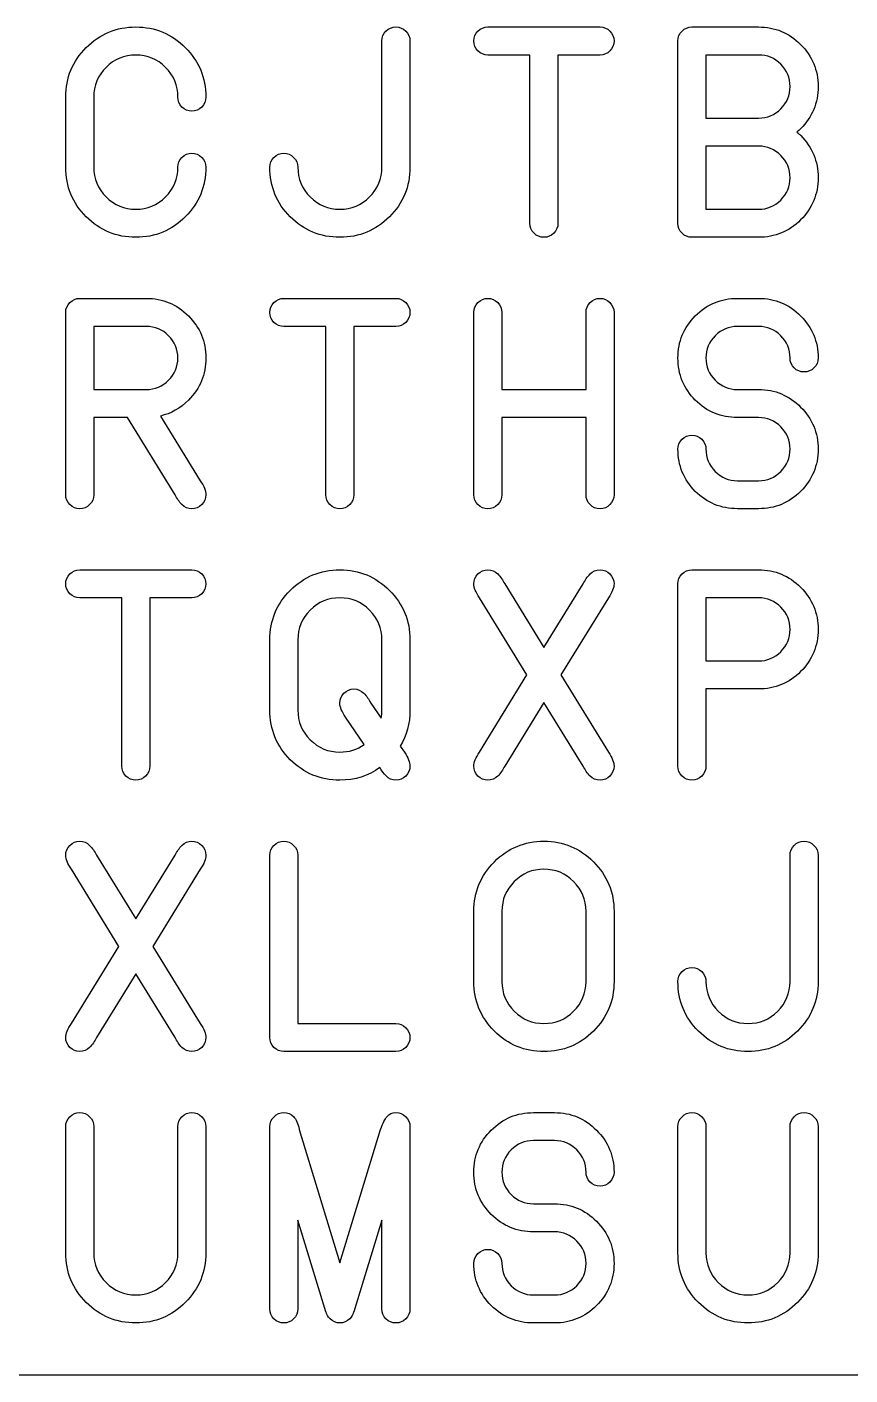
# Model space of a CAD drawing. Extents: x 0.3 to 81.7, y -40.7 to 31.5.
# Drawn here: x 11.42 to 19.99, y 2.86 to 16.88 of the extents above; entities that cross this region are included whole.
import ezdxf

# ---------------------------------------------------------------- set-up
doc = ezdxf.new("R2010")
doc.units = 0
doc.layers.add('Layer_1', color=7, linetype='CONTINUOUS')

msp = doc.modelspace()

# ---------------------------------------------------------------- linework, layer by layer
at = {"layer": 'Layer_1', "color": 7}
for p, q in [((16.218994, 16.876918), (17.385733, 16.876918)), ((18.342459, 16.876918), (19.03521, 16.876918)), ((15.116425, 15.418495), (15.116425, 16.731077)), ((15.40811, 16.731077), (15.40811, 15.418495)), ((18.196617, 14.835125), (18.196617, 16.731077)), ((16.656521, 16.585233), (16.218994, 16.585233)), ((16.656521, 14.835125), (16.656521, 16.585233)), ((16.948206, 16.585233), (16.948206, 14.835125)), ((17.385733, 16.585233), (16.948206, 16.585233)), ((19.03521, 16.585233), (18.488301, 16.585233)), ((18.488301, 16.585233), (18.488301, 15.928942)), ((19.03521, 16.585233), (19.03521, 16.585233)), ((11.826221, 15.418495), (11.826221, 16.147707)), ((12.117906, 16.147707), (12.117906, 15.418495)), ((18.488301, 15.928942), (19.03521, 15.928942)), ((19.03521, 15.637257), (18.488301, 15.637257)), ((18.488301, 15.637257), (18.488301, 14.980966)), ((19.03521, 15.637257), (19.03521, 15.637257)), ((12.99296, 15.418495), (12.99296, 15.418495)), ((13.949686, 15.418495), (13.949686, 15.418495)), ((18.488301, 14.980966), (19.03521, 14.980966)), ((19.03521, 14.689284), (18.342459, 14.689284)), ((19.03521, 14.689284), (19.03521, 14.689284)), ((11.972064, 14.054343), (12.664815, 14.054343)), ((14.095529, 14.054343), (15.262268, 14.054343)), ((18.816446, 14.054343), (19.03521, 14.054343)), ((11.826221, 12.01255), (11.826221, 13.908502)), ((16.073151, 12.01255), (16.073151, 13.908502)), ((16.364836, 13.908502), (16.364836, 13.106367)), ((17.23989, 13.106367), (17.23989, 13.908502)), ((17.531575, 13.908502), (17.531575, 12.01255)), ((12.664815, 13.762658), (12.117906, 13.762658)), ((12.117906, 13.762658), (12.117906, 13.106367)), ((12.664815, 13.762658), (12.664815, 13.762658)), ((14.533056, 13.762658), (14.095529, 13.762658)), ((14.533056, 12.01255), (14.533056, 13.762658)), ((14.824741, 13.762658), (14.824741, 12.01255)), ((15.262268, 13.762658), (14.824741, 13.762658)), ((19.03521, 13.762658), (18.816446, 13.762658)), ((19.65504, 13.434513), (19.65504, 13.434513)), ((12.117906, 13.106367), (12.664815, 13.106367)), ((16.364836, 13.106367), (17.23989, 13.106367)), ((18.816446, 13.106367), (19.03521, 13.106367)), ((12.467928, 12.814682), (12.117906, 12.814682)), ((12.117906, 12.814682), (12.117906, 12.01255)), ((12.963792, 12.01255), (12.467928, 12.814682)), ((12.810657, 12.830726), (13.226308, 12.158391)), ((17.23989, 12.814682), (16.364836, 12.814682)), ((16.364836, 12.814682), (16.364836, 12.01255)), ((17.23989, 12.01255), (17.23989, 12.814682)), ((19.03521, 12.814682), (18.816446, 12.814682)), ((18.816446, 12.158391), (19.03521, 12.158391)), ((19.03521, 11.866709), (18.816446, 11.866709)), ((11.972064, 11.231768), (13.138802, 11.231768)), ((18.342459, 11.231768), (19.03521, 11.231768)), ((16.394005, 11.085926), (16.802363, 10.423801)), ((16.802363, 10.423801), (17.210722, 11.085926)), ((18.196617, 9.189975), (18.196617, 11.085926)), ((12.409591, 10.940083), (11.972064, 10.940083)), ((12.409591, 9.189975), (12.409591, 10.940083)), ((12.701275, 10.940083), (12.701275, 9.189975)), ((13.138802, 10.940083), (12.701275, 10.940083)), ((16.625894, 10.13795), (16.131488, 10.940083)), ((17.473238, 10.940083), (16.978832, 10.13795)), ((19.03521, 10.940083), (18.488301, 10.940083)), ((18.488301, 10.940083), (18.488301, 10.283792)), ((19.03521, 10.940083), (19.03521, 10.940083)), ((13.949686, 9.773344), (13.949686, 10.502556)), ((14.241371, 10.502556), (14.241371, 9.773344)), ((15.116426, 9.773344), (15.116426, 10.502556)), ((15.408109, 10.502556), (15.408109, 9.773344)), ((18.488301, 10.283792), (19.03521, 10.283792)), ((16.131488, 9.335817), (16.625894, 10.13795)), ((16.978832, 10.13795), (17.473238, 9.335817)), ((19.03521, 9.992108), (18.488301, 9.992108)), ((18.488301, 9.992108), (18.488301, 9.189975)), ((19.03521, 9.992108), (19.03521, 9.992108)), ((14.999752, 9.846265), (15.109133, 9.687297)), ((16.802363, 9.852099), (16.394005, 9.189975)), ((17.210722, 9.189975), (16.802363, 9.852099)), ((14.932664, 9.41603), (14.737236, 9.700423)), ((15.30602, 9.398529), (15.349773, 9.335817)), ((15.096007, 9.173932), (15.096007, 9.173932)), ((12.147074, 8.263351), (12.555433, 7.601226)), ((12.555433, 7.601226), (12.963792, 8.263351)), ((13.949686, 6.3674), (13.949686, 8.263351)), ((14.241371, 8.263351), (14.241371, 6.513242)), ((14.241371, 8.263351), (14.241371, 8.263351)), ((19.363356, 6.950769), (19.363356, 8.263351)), ((19.65504, 8.263351), (19.65504, 6.950769)), ((12.378964, 7.315375), (11.884558, 8.117508)), ((13.226308, 8.117508), (12.731902, 7.315375)), ((16.073151, 6.950769), (16.073151, 7.679981)), ((16.364836, 7.679981), (16.364836, 6.950769)), ((17.23989, 6.950769), (17.23989, 7.679981)), ((17.531575, 7.679981), (17.531575, 6.950769)), ((11.884558, 6.513242), (12.378964, 7.315375)), ((12.731902, 7.315375), (13.226308, 6.513242)), ((12.555433, 7.029524), (12.147074, 6.3674)), ((12.963792, 6.3674), (12.555433, 7.029524)), ((18.196617, 6.950769), (18.196617, 6.950769)), ((14.241371, 6.513242), (15.262267, 6.513242)), ((15.262267, 6.221557), (14.095528, 6.221557)), ((16.692984, 5.586618), (16.911747, 5.586618)), ((11.826223, 4.128194), (11.826223, 5.440776)), ((12.117908, 5.440776), (12.117908, 4.128194)), ((12.992962, 4.128194), (12.992962, 5.440776)), ((13.284647, 5.440776), (13.284647, 4.128194)), ((13.949689, 3.544825), (13.949689, 5.440776)), ((14.255958, 5.411607), (14.678901, 4.023188)), ((14.678901, 4.023188), (15.101843, 5.411607)), ((15.40811, 5.440776), (15.40811, 3.544825)), ((15.408112, 5.440776), (15.40811, 5.440776)), ((18.196619, 4.128194), (18.196619, 5.440776)), ((18.488304, 5.440776), (18.488304, 4.128194)), ((19.363358, 4.128194), (19.363358, 5.440776)), ((19.655043, 5.440776), (19.655043, 4.128194)), ((16.911747, 5.294933), (16.692984, 5.294933)), ((17.531577, 4.966788), (17.531577, 4.966788)), ((16.692984, 4.638642), (16.911747, 4.638642)), ((14.533058, 3.515656), (14.241374, 4.468007)), ((14.241374, 4.468007), (14.241374, 3.544825)), ((15.116425, 4.468007), (14.82474, 3.515656)), ((15.116425, 3.544825), (15.116425, 4.468007)), ((16.911747, 4.346958), (16.692984, 4.346958)), ((16.692984, 3.690667), (16.911747, 3.690667)), ((14.535974, 3.515656), (14.533058, 3.515656)), ((14.82474, 3.515656), (14.821825, 3.515656)), ((16.911747, 3.398982), (16.692984, 3.398982)), ((81.710386, 2.8575), (2.8575, 2.8575))]:
    msp.add_line(p, q, dxfattribs=at)
for points in [[(12.039151, 16.662531), (12.182077, 16.805456), (12.354171, 16.876918), (12.555433, 16.876918)], [(12.555433, 16.876918), (12.756696, 16.876918), (12.928303, 16.805456), (13.070257, 16.662531)], [(15.116425, 16.731077), (15.116425, 16.77094), (15.130523, 16.804969), (15.158719, 16.833165)], [(15.158719, 16.833165), (15.187888, 16.862334), (15.222404, 16.876918), (15.262267, 16.876918)], [(15.262267, 16.876918), (15.302131, 16.876918), (15.336161, 16.862334), (15.364357, 16.833165)], [(15.364357, 16.833165), (15.393525, 16.804969), (15.40811, 16.77094), (15.40811, 16.731077)], [(16.073151, 16.731077), (16.073151, 16.77094), (16.087249, 16.804969), (16.115446, 16.833165)], [(16.115446, 16.833165), (16.144614, 16.862334), (16.17913, 16.876918), (16.218994, 16.876918)], [(17.385733, 16.876918), (17.425596, 16.876918), (17.459626, 16.862334), (17.487822, 16.833165)], [(17.487822, 16.833165), (17.516991, 16.804969), (17.531575, 16.77094), (17.531575, 16.731077)], [(18.196617, 16.731077), (18.196617, 16.77094), (18.210715, 16.804969), (18.238911, 16.833165)], [(18.238911, 16.833165), (18.26808, 16.862334), (18.302596, 16.876918), (18.342459, 16.876918)], [(19.03521, 16.876918), (19.206332, 16.876918), (19.352174, 16.81615), (19.472737, 16.694614)], [(16.115446, 16.627527), (16.087249, 16.656695), (16.073151, 16.691212), (16.073151, 16.731077)], [(17.531575, 16.731077), (17.531575, 16.691212), (17.516991, 16.656695), (17.487822, 16.627527)], [(19.472737, 16.694614), (19.594273, 16.574052), (19.65504, 16.42821), (19.65504, 16.257088)], [(11.826221, 16.147707), (11.826221, 16.348969), (11.897198, 16.520577), (12.039151, 16.662531)], [(12.555433, 16.585233), (12.43487, 16.585233), (12.331808, 16.542453), (12.246247, 16.456892)], [(12.864619, 16.456892), (12.779058, 16.542453), (12.675996, 16.585233), (12.555433, 16.585233)], [(13.070257, 16.662531), (13.213182, 16.520577), (13.284645, 16.348969), (13.284645, 16.147707)], [(16.218994, 16.585233), (16.17913, 16.585233), (16.144614, 16.599331), (16.115446, 16.627527)], [(17.487822, 16.627527), (17.459626, 16.599331), (17.425596, 16.585233), (17.385733, 16.585233)], [(19.2671, 16.488978), (19.202929, 16.553148), (19.125633, 16.585233), (19.03521, 16.585233)], [(12.246247, 16.456892), (12.160686, 16.371332), (12.117906, 16.26827), (12.117906, 16.147707)], [(12.99296, 16.147707), (12.99296, 16.26827), (12.95018, 16.371332), (12.864619, 16.456892)], [(19.363356, 16.257088), (19.363356, 16.34751), (19.33127, 16.424807), (19.2671, 16.488978)], [(13.035255, 16.044159), (13.007058, 16.073328), (12.99296, 16.107844), (12.99296, 16.147707)], [(13.284645, 16.147707), (13.284645, 16.107844), (13.270061, 16.073328), (13.240892, 16.044159)], [(19.2671, 16.0252), (19.33127, 16.089369), (19.363356, 16.166665), (19.363356, 16.257088)], [(19.65504, 16.257088), (19.65504, 16.085967), (19.594759, 15.940125), (19.474196, 15.819561)], [(13.138802, 16.001863), (13.098939, 16.001863), (13.064423, 16.015962), (13.035255, 16.044159)], [(13.240892, 16.044159), (13.212696, 16.015962), (13.178666, 16.001863), (13.138802, 16.001863)], [(19.03521, 15.928942), (19.125633, 15.928942), (19.202929, 15.961028), (19.2671, 16.0252)], [(19.474196, 15.819561), (19.461556, 15.806918), (19.44843, 15.794764), (19.434818, 15.783101)], [(19.434818, 15.783101), (19.44843, 15.771436), (19.461556, 15.759768), (19.474196, 15.748097)], [(19.474196, 15.748097), (19.594759, 15.626563), (19.65504, 15.480234), (19.65504, 15.309112)], [(13.035255, 15.520583), (13.064423, 15.549752), (13.098939, 15.564336), (13.138802, 15.564336)], [(13.138802, 15.564336), (13.178666, 15.564336), (13.212696, 15.549752), (13.240892, 15.520583)], [(13.99198, 15.520583), (14.021149, 15.549752), (14.055665, 15.564336), (14.095528, 15.564336)], [(14.095528, 15.564336), (14.135392, 15.564336), (14.169422, 15.549752), (14.197618, 15.520583)], [(19.2671, 15.541002), (19.202929, 15.605172), (19.125633, 15.637257), (19.03521, 15.637257)], [(12.99296, 15.418495), (12.99296, 15.458358), (13.007058, 15.492388), (13.035255, 15.520583)], [(13.240892, 15.520583), (13.270061, 15.492388), (13.284645, 15.458358), (13.284645, 15.418495)], [(13.949686, 15.418495), (13.949686, 15.458358), (13.963784, 15.492388), (13.99198, 15.520583)], [(14.197618, 15.520583), (14.226787, 15.492388), (14.241371, 15.458358), (14.241371, 15.418495)], [(19.363356, 15.309112), (19.363356, 15.399534), (19.33127, 15.476831), (19.2671, 15.541002)], [(12.039151, 14.902212), (11.897198, 15.045137), (11.826221, 15.217231), (11.826221, 15.418495)], [(12.117906, 15.418495), (12.117906, 15.297932), (12.160686, 15.19487), (12.246247, 15.10931)], [(12.864619, 15.10931), (12.95018, 15.19487), (12.99296, 15.297932), (12.99296, 15.418495)], [(13.284645, 15.418495), (13.284645, 15.217231), (13.213182, 15.045137), (13.070257, 14.902212)], [(14.162616, 14.902212), (14.020663, 15.045137), (13.949686, 15.217231), (13.949686, 15.418495)], [(14.241371, 15.418495), (14.241371, 15.297932), (14.284151, 15.19487), (14.369712, 15.10931)], [(14.988084, 15.10931), (15.073645, 15.19487), (15.116425, 15.297932), (15.116425, 15.418495)], [(15.40811, 15.418495), (15.40811, 15.217231), (15.336647, 15.045137), (15.193721, 14.902212)], [(19.2671, 15.077224), (19.33127, 15.141393), (19.363356, 15.218689), (19.363356, 15.309112)], [(19.65504, 15.309112), (19.65504, 15.137991), (19.594273, 14.991662), (19.472737, 14.870126)], [(12.246247, 15.10931), (12.331808, 15.023747), (12.43487, 14.980966), (12.555433, 14.980966)], [(12.555433, 14.980966), (12.675996, 14.980966), (12.779058, 15.023747), (12.864619, 15.10931)], [(14.369712, 15.10931), (14.455273, 15.023747), (14.558335, 14.980966), (14.678898, 14.980966)], [(14.678898, 14.980966), (14.799461, 14.980966), (14.902523, 15.023747), (14.988084, 15.10931)], [(19.03521, 14.980966), (19.125633, 14.980966), (19.202929, 15.013052), (19.2671, 15.077224)], [(12.555433, 14.689284), (12.354171, 14.689284), (12.182077, 14.76026), (12.039151, 14.902212)], [(13.070257, 14.902212), (12.928303, 14.76026), (12.756696, 14.689284), (12.555433, 14.689284)], [(14.678898, 14.689284), (14.477635, 14.689284), (14.305541, 14.76026), (14.162616, 14.902212)], [(15.193721, 14.902212), (15.051768, 14.76026), (14.88016, 14.689284), (14.678898, 14.689284)], [(19.472737, 14.870126), (19.352174, 14.749565), (19.206332, 14.689284), (19.03521, 14.689284)], [(16.698815, 14.731578), (16.670619, 14.760746), (16.656521, 14.795262), (16.656521, 14.835125)], [(16.802363, 14.689284), (16.7625, 14.689284), (16.727984, 14.703382), (16.698815, 14.731578)], [(16.904453, 14.731578), (16.876257, 14.703382), (16.842227, 14.689284), (16.802363, 14.689284)], [(16.948206, 14.835125), (16.948206, 14.795262), (16.933621, 14.760746), (16.904453, 14.731578)], [(18.238911, 14.731578), (18.210715, 14.760746), (18.196617, 14.795262), (18.196617, 14.835125)], [(18.342459, 14.689284), (18.302596, 14.689284), (18.26808, 14.703382), (18.238911, 14.731578)], [(11.868515, 14.01059), (11.897684, 14.039759), (11.9322, 14.054343), (11.972064, 14.054343)], [(12.664815, 14.054343), (12.835936, 14.054343), (12.981779, 13.993575), (13.102342, 13.872039)], [(13.991981, 14.01059), (14.021149, 14.039759), (14.055665, 14.054343), (14.095529, 14.054343)], [(15.262268, 14.054343), (15.302132, 14.054343), (15.336161, 14.039759), (15.364358, 14.01059)], [(16.115445, 14.01059), (16.144614, 14.039759), (16.17913, 14.054343), (16.218993, 14.054343)], [(16.218993, 14.054343), (16.258857, 14.054343), (16.292887, 14.039759), (16.321083, 14.01059)], [(17.282184, 14.01059), (17.311353, 14.039759), (17.345869, 14.054343), (17.385732, 14.054343)], [(17.385732, 14.054343), (17.425596, 14.054343), (17.459626, 14.039759), (17.487822, 14.01059)], [(18.377461, 13.872039), (18.498996, 13.993575), (18.645325, 14.054343), (18.816446, 14.054343)], [(19.03521, 14.054343), (19.206332, 14.054343), (19.352174, 13.993575), (19.472737, 13.872039)], [(11.826221, 13.908502), (11.826221, 13.948365), (11.840319, 13.982394), (11.868515, 14.01059)], [(13.949687, 13.908502), (13.949687, 13.948365), (13.963785, 13.982394), (13.991981, 14.01059)], [(13.991981, 13.804952), (13.963785, 13.83412), (13.949687, 13.868637), (13.949687, 13.908502)], [(15.364358, 14.01059), (15.393526, 13.982394), (15.40811, 13.948365), (15.40811, 13.908502)], [(15.40811, 13.908502), (15.40811, 13.868637), (15.393526, 13.83412), (15.364358, 13.804952)], [(16.073151, 13.908502), (16.073151, 13.948365), (16.087249, 13.982394), (16.115445, 14.01059)], [(16.321083, 14.01059), (16.350251, 13.982394), (16.364836, 13.948365), (16.364836, 13.908502)], [(17.23989, 13.908502), (17.23989, 13.948365), (17.253988, 13.982394), (17.282184, 14.01059)], [(17.487822, 14.01059), (17.51699, 13.982394), (17.531575, 13.948365), (17.531575, 13.908502)], [(12.896704, 13.666403), (12.832534, 13.730573), (12.755237, 13.762658), (12.664815, 13.762658)], [(13.102342, 13.872039), (13.223877, 13.751477), (13.284645, 13.605635), (13.284645, 13.434513)], [(14.095529, 13.762658), (14.055665, 13.762658), (14.021149, 13.776756), (13.991981, 13.804952)], [(15.364358, 13.804952), (15.336161, 13.776756), (15.302132, 13.762658), (15.262268, 13.762658)], [(18.196616, 13.434513), (18.196616, 13.605635), (18.256898, 13.751477), (18.377461, 13.872039)], [(18.816446, 13.762658), (18.726024, 13.762658), (18.648728, 13.730573), (18.584557, 13.666403)], [(19.267099, 13.666403), (19.202929, 13.730573), (19.125632, 13.762658), (19.03521, 13.762658)], [(19.472737, 13.872039), (19.594272, 13.751477), (19.65504, 13.605635), (19.65504, 13.434513)], [(12.99296, 13.434513), (12.99296, 13.524935), (12.960875, 13.602232), (12.896704, 13.666403)], [(18.584557, 13.666403), (18.520386, 13.602232), (18.488301, 13.524935), (18.488301, 13.434513)], [(19.363355, 13.434513), (19.363355, 13.524935), (19.33127, 13.602232), (19.267099, 13.666403)], [(12.896704, 13.202625), (12.960875, 13.266794), (12.99296, 13.34409), (12.99296, 13.434513)], [(13.284645, 13.434513), (13.284645, 13.263392), (13.224363, 13.11755), (13.1038, 12.996986)], [(18.377461, 12.995527), (18.256898, 13.117063), (18.196616, 13.263392), (18.196616, 13.434513)], [(18.488301, 13.434513), (18.488301, 13.34409), (18.520386, 13.266794), (18.584557, 13.202625)], [(19.40565, 13.330965), (19.377453, 13.360134), (19.363355, 13.39465), (19.363355, 13.434513)], [(19.509198, 13.288671), (19.469334, 13.288671), (19.434818, 13.302769), (19.40565, 13.330965)], [(19.611287, 13.330965), (19.583091, 13.302769), (19.549061, 13.288671), (19.509198, 13.288671)], [(19.65504, 13.434513), (19.65504, 13.39465), (19.640456, 13.360134), (19.611287, 13.330965)], [(12.664815, 13.106367), (12.755237, 13.106367), (12.832534, 13.138453), (12.896704, 13.202625)], [(18.584557, 13.202625), (18.648728, 13.138453), (18.726024, 13.106367), (18.816446, 13.106367)], [(19.03521, 13.106367), (19.206332, 13.106367), (19.352174, 13.0456), (19.472737, 12.924066)], [(13.1038, 12.996986), (13.01824, 12.911426), (12.920525, 12.856006), (12.810657, 12.830726)], [(18.816446, 12.814682), (18.645325, 12.814682), (18.498996, 12.874964), (18.377461, 12.995527)], [(19.472737, 12.924066), (19.594272, 12.803502), (19.65504, 12.657659), (19.65504, 12.486537)], [(19.267099, 12.718427), (19.202929, 12.782597), (19.125632, 12.814682), (19.03521, 12.814682)], [(18.238911, 12.588628), (18.268079, 12.617796), (18.302595, 12.632381), (18.342459, 12.632381)], [(18.342459, 12.632381), (18.382322, 12.632381), (18.416352, 12.617796), (18.444548, 12.588628)], [(19.363355, 12.486537), (19.363355, 12.576959), (19.33127, 12.654256), (19.267099, 12.718427)], [(18.196616, 12.486537), (18.196616, 12.526401), (18.210714, 12.560432), (18.238911, 12.588628)], [(18.377461, 12.047551), (18.256898, 12.169087), (18.196616, 12.315416), (18.196616, 12.486537)], [(18.444548, 12.588628), (18.473717, 12.560432), (18.488301, 12.526401), (18.488301, 12.486537)], [(18.488301, 12.486537), (18.488301, 12.396114), (18.520386, 12.318818), (18.584557, 12.254649)], [(19.267099, 12.254649), (19.33127, 12.318818), (19.363355, 12.396114), (19.363355, 12.486537)], [(19.65504, 12.486537), (19.65504, 12.315416), (19.594272, 12.169087), (19.472737, 12.047551)], [(18.584557, 12.254649), (18.648728, 12.190477), (18.726024, 12.158391), (18.816446, 12.158391)], [(19.03521, 12.158391), (19.125632, 12.158391), (19.202929, 12.190477), (19.267099, 12.254649)], [(13.226308, 12.158391), (13.265199, 12.101027), (13.284645, 12.052413), (13.284645, 12.01255)], [(11.868515, 11.909003), (11.840319, 11.938171), (11.826221, 11.972687), (11.826221, 12.01255)], [(12.117906, 12.01255), (12.117906, 11.972687), (12.103322, 11.938171), (12.074153, 11.909003)], [(13.035255, 11.909003), (13.007058, 11.938171), (12.983237, 11.972687), (12.963792, 12.01255)], [(13.284645, 12.01255), (13.284645, 11.972687), (13.270061, 11.938171), (13.240892, 11.909003)], [(14.57535, 11.909003), (14.547154, 11.938171), (14.533056, 11.972687), (14.533056, 12.01255)], [(14.824741, 12.01255), (14.824741, 11.972687), (14.810157, 11.938171), (14.780988, 11.909003)], [(16.115445, 11.909003), (16.087249, 11.938171), (16.073151, 11.972687), (16.073151, 12.01255)], [(16.364836, 12.01255), (16.364836, 11.972687), (16.350251, 11.938171), (16.321083, 11.909003)], [(17.282184, 11.909003), (17.253988, 11.938171), (17.23989, 11.972687), (17.23989, 12.01255)], [(17.531575, 12.01255), (17.531575, 11.972687), (17.51699, 11.938171), (17.487822, 11.909003)], [(18.816446, 11.866709), (18.645325, 11.866709), (18.498996, 11.92699), (18.377461, 12.047551)], [(19.472737, 12.047551), (19.352174, 11.92699), (19.206332, 11.866709), (19.03521, 11.866709)], [(11.972064, 11.866709), (11.9322, 11.866709), (11.897684, 11.880807), (11.868515, 11.909003)], [(12.074153, 11.909003), (12.045957, 11.880807), (12.011927, 11.866709), (11.972064, 11.866709)], [(13.138802, 11.866709), (13.098939, 11.866709), (13.064423, 11.880807), (13.035255, 11.909003)], [(13.240892, 11.909003), (13.212696, 11.880807), (13.178666, 11.866709), (13.138802, 11.866709)], [(14.678898, 11.866709), (14.639035, 11.866709), (14.604519, 11.880807), (14.57535, 11.909003)], [(14.780988, 11.909003), (14.752792, 11.880807), (14.718762, 11.866709), (14.678898, 11.866709)], [(16.218993, 11.866709), (16.17913, 11.866709), (16.144614, 11.880807), (16.115445, 11.909003)], [(16.321083, 11.909003), (16.292887, 11.880807), (16.258857, 11.866709), (16.218993, 11.866709)], [(17.385732, 11.866709), (17.345869, 11.866709), (17.311353, 11.880807), (17.282184, 11.909003)], [(17.487822, 11.909003), (17.459626, 11.880807), (17.425596, 11.866709), (17.385732, 11.866709)], [(11.868515, 11.188015), (11.897684, 11.217184), (11.9322, 11.231768), (11.972064, 11.231768)], [(13.138802, 11.231768), (13.178666, 11.231768), (13.212696, 11.217184), (13.240892, 11.188015)], [(14.162616, 11.01738), (14.305541, 11.160305), (14.477635, 11.231768), (14.678898, 11.231768)], [(14.678898, 11.231768), (14.88016, 11.231768), (15.051768, 11.160305), (15.193721, 11.01738)], [(16.115446, 11.188015), (16.144614, 11.217184), (16.17913, 11.231768), (16.218994, 11.231768)], [(16.218994, 11.231768), (16.258857, 11.231768), (16.292887, 11.217184), (16.321083, 11.188015)], [(17.282185, 11.188015), (17.311353, 11.217184), (17.345869, 11.231768), (17.385733, 11.231768)], [(17.385733, 11.231768), (17.425596, 11.231768), (17.459626, 11.217184), (17.487822, 11.188015)], [(18.238911, 11.188015), (18.26808, 11.217184), (18.302596, 11.231768), (18.342459, 11.231768)], [(19.03521, 11.231768), (19.206332, 11.231768), (19.352174, 11.171), (19.472737, 11.049465)], [(11.826221, 11.085926), (11.826221, 11.125789), (11.840319, 11.159819), (11.868515, 11.188015)], [(11.868515, 10.982377), (11.840319, 11.011546), (11.826221, 11.046062), (11.826221, 11.085926)], [(13.240892, 11.188015), (13.270061, 11.159819), (13.284645, 11.125789), (13.284645, 11.085926)], [(13.284645, 11.085926), (13.284645, 11.046062), (13.270061, 11.011546), (13.240892, 10.982377)], [(16.073151, 11.085926), (16.073151, 11.125789), (16.087249, 11.159819), (16.115446, 11.188015)], [(16.131488, 10.940083), (16.092597, 10.997448), (16.073151, 11.046062), (16.073151, 11.085926)], [(16.321083, 11.188015), (16.350252, 11.159819), (16.374559, 11.125789), (16.394005, 11.085926)], [(17.210722, 11.085926), (17.230168, 11.125789), (17.253988, 11.159819), (17.282185, 11.188015)], [(17.531575, 11.085926), (17.531575, 11.046062), (17.512129, 10.997448), (17.473238, 10.940083)], [(17.487822, 11.188015), (17.516991, 11.159819), (17.531575, 11.125789), (17.531575, 11.085926)], [(18.196617, 11.085926), (18.196617, 11.125789), (18.210715, 11.159819), (18.238911, 11.188015)], [(11.972064, 10.940083), (11.9322, 10.940083), (11.897684, 10.954181), (11.868515, 10.982377)], [(13.240892, 10.982377), (13.212696, 10.954181), (13.178666, 10.940083), (13.138802, 10.940083)], [(13.949686, 10.502556), (13.949686, 10.703819), (14.020662, 10.875426), (14.162616, 11.01738)], [(14.678898, 10.940083), (14.558335, 10.940083), (14.455273, 10.897303), (14.369713, 10.811742)], [(14.988084, 10.811742), (14.902523, 10.897303), (14.799462, 10.940083), (14.678898, 10.940083)], [(15.193721, 11.01738), (15.336647, 10.875426), (15.408109, 10.703819), (15.408109, 10.502556)], [(19.2671, 10.843827), (19.202929, 10.907998), (19.125633, 10.940083), (19.03521, 10.940083)], [(19.472737, 11.049465), (19.594273, 10.928902), (19.65504, 10.78306), (19.65504, 10.611938)], [(14.369713, 10.811742), (14.284152, 10.726181), (14.241371, 10.623119), (14.241371, 10.502556)], [(15.116426, 10.502556), (15.116426, 10.623119), (15.073645, 10.726181), (14.988084, 10.811742)], [(19.363356, 10.611938), (19.363356, 10.70236), (19.33127, 10.779657), (19.2671, 10.843827)], [(19.2671, 10.380049), (19.33127, 10.444219), (19.363356, 10.521516), (19.363356, 10.611938)], [(19.65504, 10.611938), (19.65504, 10.440816), (19.594273, 10.294488), (19.472737, 10.172952)], [(19.03521, 10.283792), (19.125633, 10.283792), (19.202929, 10.315878), (19.2671, 10.380049)], [(19.472737, 10.172952), (19.352174, 10.052389), (19.206332, 9.992108), (19.03521, 9.992108)], [(14.721193, 9.948355), (14.750361, 9.977524), (14.784877, 9.992108), (14.824741, 9.992108)], [(14.824741, 9.992108), (14.864604, 9.992108), (14.898634, 9.977524), (14.92683, 9.948355)], [(14.678898, 9.846265), (14.678898, 9.886129), (14.692997, 9.920159), (14.721193, 9.948355)], [(14.737236, 9.700423), (14.698344, 9.757788), (14.678898, 9.806402), (14.678898, 9.846265)], [(14.92683, 9.948355), (14.955999, 9.920159), (14.980306, 9.886129), (14.999752, 9.846265)], [(14.162616, 9.257062), (14.020662, 9.399988), (13.949686, 9.572082), (13.949686, 9.773344)], [(14.241371, 9.773344), (14.241371, 9.652781), (14.284152, 9.549719), (14.369713, 9.464158)], [(15.109133, 9.687297), (15.113995, 9.714521), (15.116426, 9.743203), (15.116426, 9.773344)], [(15.408109, 9.773344), (15.408109, 9.634308), (15.374079, 9.509369), (15.30602, 9.398529)], [(14.369713, 9.464158), (14.455273, 9.378597), (14.558335, 9.335817), (14.678898, 9.335817)], [(14.678898, 9.335817), (14.774182, 9.335817), (14.858771, 9.362555), (14.932664, 9.41603)], [(14.678898, 9.044132), (14.477635, 9.044132), (14.305541, 9.115109), (14.162616, 9.257062)], [(15.349773, 9.335817), (15.388664, 9.278452), (15.408109, 9.229838), (15.408109, 9.189975)], [(16.073151, 9.189975), (16.073151, 9.229838), (16.092597, 9.278452), (16.131488, 9.335817)], [(17.473238, 9.335817), (17.512129, 9.278452), (17.531575, 9.229838), (17.531575, 9.189975)], [(12.451885, 9.086427), (12.423689, 9.115595), (12.409591, 9.150111), (12.409591, 9.189975)], [(12.701275, 9.189975), (12.701275, 9.150111), (12.686691, 9.115595), (12.657523, 9.086427)], [(15.096007, 9.173932), (14.974471, 9.087399), (14.835435, 9.044132), (14.678898, 9.044132)], [(15.160177, 9.087885), (15.134898, 9.112192), (15.113508, 9.140874), (15.096007, 9.173932)], [(15.408109, 9.189975), (15.408109, 9.150111), (15.393525, 9.115595), (15.364357, 9.086427)], [(16.115446, 9.086427), (16.087249, 9.115595), (16.073151, 9.150111), (16.073151, 9.189975)], [(16.394005, 9.189975), (16.374559, 9.150111), (16.350252, 9.115595), (16.321083, 9.086427)], [(17.282185, 9.086427), (17.253988, 9.115595), (17.230168, 9.150111), (17.210722, 9.189975)], [(17.531575, 9.189975), (17.531575, 9.150111), (17.516991, 9.115595), (17.487822, 9.086427)], [(18.238911, 9.086427), (18.210715, 9.115595), (18.196617, 9.150111), (18.196617, 9.189975)], [(18.488301, 9.189975), (18.488301, 9.150111), (18.473717, 9.115595), (18.444549, 9.086427)], [(12.555433, 9.044132), (12.51557, 9.044132), (12.481054, 9.05823), (12.451885, 9.086427)], [(12.657523, 9.086427), (12.629326, 9.05823), (12.595297, 9.044132), (12.555433, 9.044132)], [(15.262267, 9.044132), (15.222404, 9.044132), (15.188374, 9.058717), (15.160177, 9.087885)], [(15.364357, 9.086427), (15.33616, 9.05823), (15.302131, 9.044132), (15.262267, 9.044132)], [(16.218994, 9.044132), (16.17913, 9.044132), (16.144614, 9.05823), (16.115446, 9.086427)], [(16.321083, 9.086427), (16.292887, 9.05823), (16.258857, 9.044132), (16.218994, 9.044132)], [(17.385733, 9.044132), (17.345869, 9.044132), (17.311353, 9.05823), (17.282185, 9.086427)], [(17.487822, 9.086427), (17.459626, 9.05823), (17.425596, 9.044132), (17.385733, 9.044132)], [(18.342459, 9.044132), (18.302596, 9.044132), (18.26808, 9.05823), (18.238911, 9.086427)], [(18.444549, 9.086427), (18.416353, 9.05823), (18.382323, 9.044132), (18.342459, 9.044132)], [(11.826221, 8.263351), (11.826221, 8.303214), (11.840319, 8.337244), (11.868515, 8.36544)], [(11.868515, 8.36544), (11.897684, 8.394609), (11.9322, 8.409193), (11.972064, 8.409193)], [(11.972064, 8.409193), (12.011927, 8.409193), (12.045957, 8.394609), (12.074153, 8.36544)], [(12.074153, 8.36544), (12.103322, 8.337244), (12.127629, 8.303214), (12.147074, 8.263351)], [(12.963792, 8.263351), (12.983237, 8.303214), (13.007058, 8.337244), (13.035255, 8.36544)], [(13.035255, 8.36544), (13.064423, 8.394609), (13.098939, 8.409193), (13.138802, 8.409193)], [(13.138802, 8.409193), (13.178666, 8.409193), (13.212696, 8.394609), (13.240892, 8.36544)], [(13.240892, 8.36544), (13.270061, 8.337244), (13.284645, 8.303214), (13.284645, 8.263351)], [(13.949686, 8.263351), (13.949686, 8.303214), (13.963784, 8.337244), (13.99198, 8.36544)], [(13.99198, 8.36544), (14.021149, 8.394609), (14.055665, 8.409193), (14.095528, 8.409193)], [(14.095528, 8.409193), (14.135392, 8.409193), (14.169422, 8.394609), (14.197618, 8.36544)], [(14.197618, 8.36544), (14.226787, 8.337244), (14.241371, 8.303214), (14.241371, 8.263351)], [(16.286081, 8.194805), (16.429007, 8.33773), (16.601101, 8.409193), (16.802363, 8.409193)], [(16.802363, 8.409193), (17.003626, 8.409193), (17.175234, 8.33773), (17.317187, 8.194805)], [(19.363356, 8.263351), (19.363356, 8.303214), (19.377454, 8.337244), (19.40565, 8.36544)], [(19.40565, 8.36544), (19.434818, 8.394609), (19.469334, 8.409193), (19.509198, 8.409193)], [(19.509198, 8.409193), (19.549062, 8.409193), (19.583092, 8.394609), (19.611288, 8.36544)], [(19.611288, 8.36544), (19.640456, 8.337244), (19.65504, 8.303214), (19.65504, 8.263351)], [(11.884558, 8.117508), (11.845667, 8.174873), (11.826221, 8.223487), (11.826221, 8.263351)], [(13.284645, 8.263351), (13.284645, 8.223487), (13.265199, 8.174873), (13.226308, 8.117508)], [(16.073151, 7.679981), (16.073151, 7.881244), (16.144128, 8.052851), (16.286081, 8.194805)], [(17.317187, 8.194805), (17.460112, 8.052851), (17.531575, 7.881244), (17.531575, 7.679981)], [(16.802363, 8.117508), (16.6818, 8.117508), (16.578738, 8.074728), (16.493177, 7.989167)], [(17.111549, 7.989167), (17.025988, 8.074728), (16.922926, 8.117508), (16.802363, 8.117508)], [(16.493177, 7.989167), (16.407617, 7.903606), (16.364836, 7.800544), (16.364836, 7.679981)], [(17.23989, 7.679981), (17.23989, 7.800544), (17.19711, 7.903606), (17.111549, 7.989167)], [(18.196617, 6.950769), (18.196617, 6.990633), (18.210715, 7.024663), (18.238911, 7.052859)], [(18.238911, 7.052859), (18.26808, 7.082027), (18.302596, 7.096611), (18.342459, 7.096611)], [(18.342459, 7.096611), (18.382323, 7.096611), (18.416353, 7.082027), (18.444549, 7.052859)], [(18.444549, 7.052859), (18.473717, 7.024663), (18.488301, 6.990633), (18.488301, 6.950769)], [(16.286081, 6.434487), (16.144128, 6.577413), (16.073151, 6.749507), (16.073151, 6.950769)], [(16.364836, 6.950769), (16.364836, 6.830206), (16.407617, 6.727144), (16.493177, 6.641583)], [(17.111549, 6.641583), (17.19711, 6.727144), (17.23989, 6.830206), (17.23989, 6.950769)], [(17.531575, 6.950769), (17.531575, 6.749507), (17.460112, 6.577413), (17.317187, 6.434487)], [(18.409547, 6.434487), (18.267593, 6.577413), (18.196617, 6.749507), (18.196617, 6.950769)], [(18.488301, 6.950769), (18.488301, 6.830206), (18.531082, 6.727144), (18.616643, 6.641583)], [(19.235014, 6.641583), (19.320575, 6.727144), (19.363356, 6.830206), (19.363356, 6.950769)], [(19.65504, 6.950769), (19.65504, 6.749507), (19.583578, 6.577413), (19.440652, 6.434487)], [(16.493177, 6.641583), (16.578738, 6.556022), (16.6818, 6.513242), (16.802363, 6.513242)], [(16.802363, 6.513242), (16.922926, 6.513242), (17.025988, 6.556022), (17.111549, 6.641583)], [(18.616643, 6.641583), (18.702204, 6.556022), (18.805266, 6.513242), (18.925829, 6.513242)], [(18.925829, 6.513242), (19.046392, 6.513242), (19.149454, 6.556022), (19.235014, 6.641583)], [(11.826221, 6.3674), (11.826221, 6.407263), (11.845667, 6.455877), (11.884558, 6.513242)], [(13.226308, 6.513242), (13.265199, 6.455877), (13.284645, 6.407263), (13.284645, 6.3674)], [(15.262267, 6.513242), (15.302131, 6.513242), (15.336161, 6.498658), (15.364357, 6.469489)], [(15.364357, 6.469489), (15.393525, 6.441293), (15.40811, 6.407263), (15.40811, 6.3674)], [(11.868515, 6.263852), (11.840319, 6.29302), (11.826221, 6.327536), (11.826221, 6.3674)], [(12.147074, 6.3674), (12.127629, 6.327536), (12.103322, 6.29302), (12.074153, 6.263852)], [(13.035255, 6.263852), (13.007058, 6.29302), (12.983237, 6.327536), (12.963792, 6.3674)], [(13.284645, 6.3674), (13.284645, 6.327536), (13.270061, 6.29302), (13.240892, 6.263852)], [(13.99198, 6.263852), (13.963784, 6.29302), (13.949686, 6.327536), (13.949686, 6.3674)], [(15.40811, 6.3674), (15.40811, 6.327536), (15.393525, 6.29302), (15.364357, 6.263852)], [(16.802363, 6.221557), (16.601101, 6.221557), (16.429007, 6.292534), (16.286081, 6.434487)], [(17.317187, 6.434487), (17.175234, 6.292534), (17.003626, 6.221557), (16.802363, 6.221557)], [(18.925829, 6.221557), (18.724566, 6.221557), (18.552472, 6.292534), (18.409547, 6.434487)], [(19.440652, 6.434487), (19.298699, 6.292534), (19.127091, 6.221557), (18.925829, 6.221557)], [(11.972064, 6.221557), (11.9322, 6.221557), (11.897684, 6.235655), (11.868515, 6.263852)], [(12.074153, 6.263852), (12.045957, 6.235655), (12.011927, 6.221557), (11.972064, 6.221557)], [(13.138802, 6.221557), (13.098939, 6.221557), (13.064423, 6.235655), (13.035255, 6.263852)], [(13.240892, 6.263852), (13.212696, 6.235655), (13.178666, 6.221557), (13.138802, 6.221557)], [(14.095528, 6.221557), (14.055665, 6.221557), (14.021149, 6.235655), (13.99198, 6.263852)], [(15.364357, 6.263852), (15.336161, 6.235655), (15.302131, 6.221557), (15.262267, 6.221557)], [(11.826223, 5.440776), (11.826223, 5.480639), (11.840321, 5.514669), (11.868518, 5.542865)], [(11.868518, 5.542865), (11.897686, 5.572034), (11.932202, 5.586618), (11.972066, 5.586618)], [(11.972066, 5.586618), (12.011929, 5.586618), (12.045959, 5.572034), (12.074156, 5.542865)], [(12.074156, 5.542865), (12.103324, 5.514669), (12.117908, 5.480639), (12.117908, 5.440776)], [(12.992962, 5.440776), (12.992962, 5.480639), (13.007061, 5.514669), (13.035257, 5.542865)], [(13.035257, 5.542865), (13.064425, 5.572034), (13.098941, 5.586618), (13.138805, 5.586618)], [(13.138805, 5.586618), (13.178668, 5.586618), (13.212698, 5.572034), (13.240894, 5.542865)], [(13.240894, 5.542865), (13.270063, 5.514669), (13.284647, 5.480639), (13.284647, 5.440776)], [(13.949689, 5.440776), (13.949689, 5.480639), (13.964273, 5.515155), (13.993442, 5.544323)], [(13.993442, 5.544323), (14.021638, 5.57252), (14.055668, 5.586618), (14.095531, 5.586618)], [(14.095531, 5.586618), (14.135395, 5.586618), (14.169911, 5.57252), (14.199079, 5.544323)], [(14.199079, 5.544323), (14.224359, 5.518072), (14.243318, 5.473833), (14.255958, 5.411607)], [(15.101843, 5.411607), (15.127123, 5.477722), (15.148999, 5.521961), (15.167473, 5.544323)], [(15.167473, 5.544323), (15.190807, 5.57252), (15.222407, 5.586618), (15.26227, 5.586618)], [(15.26227, 5.586618), (15.302134, 5.586618), (15.336164, 5.572034), (15.36436, 5.542865)], [(15.36436, 5.542865), (15.393528, 5.514669), (15.408112, 5.480639), (15.408112, 5.440776)], [(16.253998, 5.404315), (16.375533, 5.52585), (16.521862, 5.586618), (16.692984, 5.586618)], [(16.911747, 5.586618), (17.082869, 5.586618), (17.228711, 5.52585), (17.349274, 5.404315)], [(18.196619, 5.440776), (18.196619, 5.480639), (18.210717, 5.514669), (18.238913, 5.542865)], [(18.238913, 5.542865), (18.268082, 5.572034), (18.302598, 5.586618), (18.342461, 5.586618)], [(18.342461, 5.586618), (18.382325, 5.586618), (18.416355, 5.572034), (18.444551, 5.542865)], [(18.444551, 5.542865), (18.47372, 5.514669), (18.488304, 5.480639), (18.488304, 5.440776)], [(19.363358, 5.440776), (19.363358, 5.480639), (19.377456, 5.514669), (19.405652, 5.542865)], [(19.405652, 5.542865), (19.434821, 5.572034), (19.469337, 5.586618), (19.5092, 5.586618)], [(19.5092, 5.586618), (19.549064, 5.586618), (19.583094, 5.572034), (19.61129, 5.542865)], [(19.61129, 5.542865), (19.640458, 5.514669), (19.655043, 5.480639), (19.655043, 5.440776)], [(16.073154, 4.966788), (16.073154, 5.13791), (16.133435, 5.283752), (16.253998, 5.404315)], [(17.349274, 5.404315), (17.47081, 5.283752), (17.531577, 5.13791), (17.531577, 4.966788)], [(16.461094, 5.198677), (16.396924, 5.134506), (16.364838, 5.05721), (16.364838, 4.966788)], [(16.692984, 5.294933), (16.602561, 5.294933), (16.525265, 5.262848), (16.461094, 5.198677)], [(17.143637, 5.198677), (17.079466, 5.262848), (17.00217, 5.294933), (16.911747, 5.294933)], [(17.239893, 4.966788), (17.239893, 5.05721), (17.207807, 5.134506), (17.143637, 5.198677)], [(16.253998, 4.527802), (16.133435, 4.649337), (16.073154, 4.795666), (16.073154, 4.966788)], [(16.364838, 4.966788), (16.364838, 4.876366), (16.396924, 4.799069), (16.461094, 4.734898)], [(17.282187, 4.86324), (17.253991, 4.892408), (17.239893, 4.926924), (17.239893, 4.966788)], [(17.531577, 4.966788), (17.531577, 4.926924), (17.516993, 4.892408), (17.487825, 4.86324)], [(17.385735, 4.820945), (17.345871, 4.820945), (17.311355, 4.835043), (17.282187, 4.86324)], [(17.487825, 4.86324), (17.459628, 4.835043), (17.425599, 4.820945), (17.385735, 4.820945)], [(16.461094, 4.734898), (16.525265, 4.670728), (16.602561, 4.638642), (16.692984, 4.638642)], [(16.911747, 4.638642), (17.082869, 4.638642), (17.228711, 4.577875), (17.349274, 4.45634)], [(16.692984, 4.346958), (16.521862, 4.346958), (16.375533, 4.407239), (16.253998, 4.527802)], [(17.143637, 4.250702), (17.079466, 4.314872), (17.00217, 4.346958), (16.911747, 4.346958)], [(17.349274, 4.45634), (17.47081, 4.335776), (17.531577, 4.189934), (17.531577, 4.018812)], [(17.239893, 4.018812), (17.239893, 4.109235), (17.207807, 4.186531), (17.143637, 4.250702)], [(12.039153, 3.611912), (11.8972, 3.754838), (11.826223, 3.926932), (11.826223, 4.128194)], [(12.117908, 4.128194), (12.117908, 4.007631), (12.160689, 3.904569), (12.24625, 3.819008)], [(12.864621, 3.819008), (12.950182, 3.904569), (12.992962, 4.007631), (12.992962, 4.128194)], [(13.284647, 4.128194), (13.284647, 3.926932), (13.213184, 3.754838), (13.070259, 3.611912)], [(16.073154, 4.018812), (16.073154, 4.058676), (16.087252, 4.092706), (16.115448, 4.120902)], [(16.115448, 4.120902), (16.144616, 4.15007), (16.179132, 4.164655), (16.218996, 4.164655)], [(16.218996, 4.164655), (16.25886, 4.164655), (16.292889, 4.15007), (16.321086, 4.120902)], [(16.321086, 4.120902), (16.350254, 4.092706), (16.364838, 4.058676), (16.364838, 4.018812)], [(18.409549, 3.611912), (18.267596, 3.754838), (18.196619, 3.926932), (18.196619, 4.128194)], [(18.488304, 4.128194), (18.488304, 4.007631), (18.531084, 3.904569), (18.616645, 3.819008)], [(19.235017, 3.819008), (19.320578, 3.904569), (19.363358, 4.007631), (19.363358, 4.128194)], [(19.655043, 4.128194), (19.655043, 3.926932), (19.58358, 3.754838), (19.440654, 3.611912)], [(16.253998, 3.579827), (16.133435, 3.701362), (16.073154, 3.847691), (16.073154, 4.018812)], [(16.364838, 4.018812), (16.364838, 3.92839), (16.396924, 3.851094), (16.461094, 3.786923)], [(17.143637, 3.786923), (17.207807, 3.851094), (17.239893, 3.92839), (17.239893, 4.018812)], [(17.531577, 4.018812), (17.531577, 3.847691), (17.47081, 3.701362), (17.349274, 3.579827)], [(12.24625, 3.819008), (12.33181, 3.733447), (12.434872, 3.690667), (12.555435, 3.690667)], [(12.555435, 3.690667), (12.675998, 3.690667), (12.77906, 3.733447), (12.864621, 3.819008)], [(16.461094, 3.786923), (16.525265, 3.722752), (16.602561, 3.690667), (16.692984, 3.690667)], [(16.911747, 3.690667), (17.00217, 3.690667), (17.079466, 3.722752), (17.143637, 3.786923)], [(18.616645, 3.819008), (18.702206, 3.733447), (18.805268, 3.690667), (18.925831, 3.690667)], [(18.925831, 3.690667), (19.046394, 3.690667), (19.149456, 3.733447), (19.235017, 3.819008)], [(12.555435, 3.398982), (12.354173, 3.398982), (12.182079, 3.469959), (12.039153, 3.611912)], [(13.070259, 3.611912), (12.928306, 3.469959), (12.756698, 3.398982), (12.555435, 3.398982)], [(13.991983, 3.441277), (13.963787, 3.470445), (13.949689, 3.504961), (13.949689, 3.544825)], [(14.241374, 3.544825), (14.241374, 3.504961), (14.226789, 3.470445), (14.197621, 3.441277)], [(14.57681, 3.442735), (14.554447, 3.464125), (14.540835, 3.488432), (14.535974, 3.515656)], [(14.821825, 3.515656), (14.816963, 3.488432), (14.803837, 3.464125), (14.782448, 3.442735)], [(15.158719, 3.441277), (15.130523, 3.470445), (15.116425, 3.504961), (15.116425, 3.544825)], [(15.40811, 3.544825), (15.40811, 3.504961), (15.393525, 3.470445), (15.364357, 3.441277)], [(16.692984, 3.398982), (16.521862, 3.398982), (16.375533, 3.459264), (16.253998, 3.579827)], [(17.349274, 3.579827), (17.228711, 3.459264), (17.082869, 3.398982), (16.911747, 3.398982)], [(18.925831, 3.398982), (18.724568, 3.398982), (18.552474, 3.469959), (18.409549, 3.611912)], [(19.440654, 3.611912), (19.298701, 3.469959), (19.127093, 3.398982), (18.925831, 3.398982)], [(14.095531, 3.398982), (14.055668, 3.398982), (14.021152, 3.41308), (13.991983, 3.441277)], [(14.197621, 3.441277), (14.169425, 3.41308), (14.135395, 3.398982), (14.095531, 3.398982)], [(14.678899, 3.398982), (14.639036, 3.398982), (14.605006, 3.413566), (14.57681, 3.442735)], [(14.782448, 3.442735), (14.753279, 3.413566), (14.718763, 3.398982), (14.678899, 3.398982)], [(15.262267, 3.398982), (15.222404, 3.398982), (15.187888, 3.41308), (15.158719, 3.441277)], [(15.364357, 3.441277), (15.336161, 3.41308), (15.302131, 3.398982), (15.262267, 3.398982)]]:
    msp.add_open_spline(points, degree=3, dxfattribs=at)

doc.saveas('drawing.dxf')
